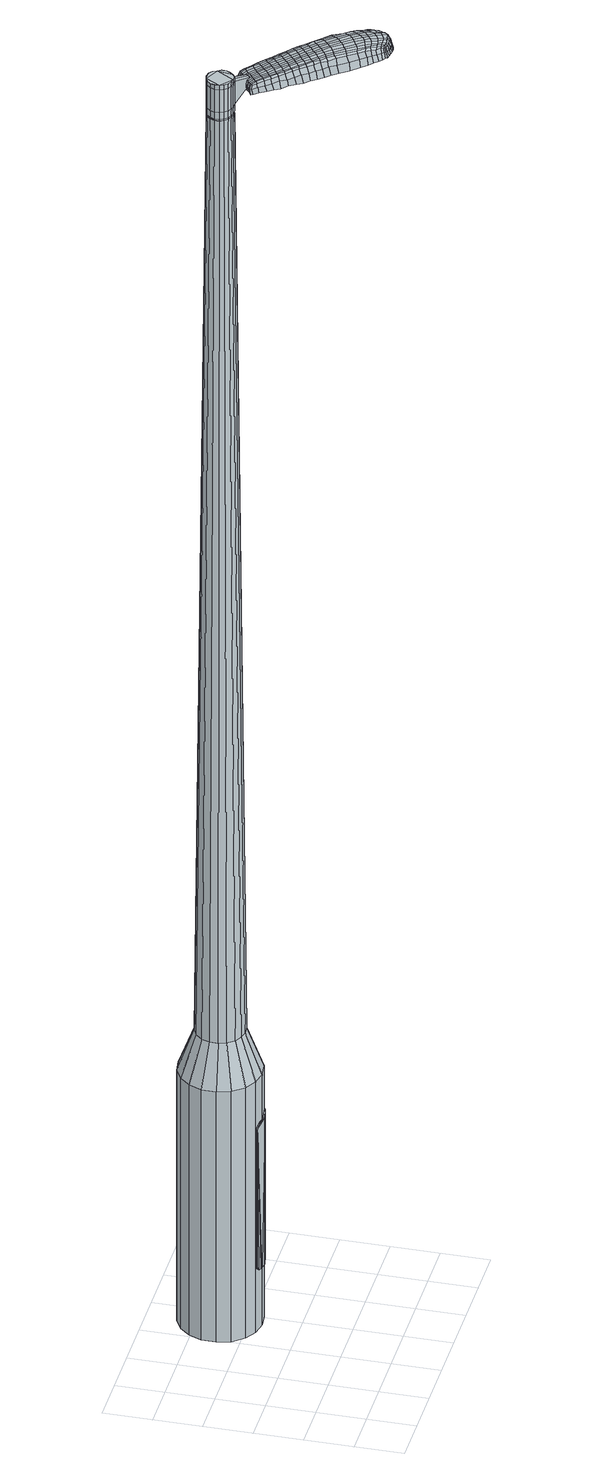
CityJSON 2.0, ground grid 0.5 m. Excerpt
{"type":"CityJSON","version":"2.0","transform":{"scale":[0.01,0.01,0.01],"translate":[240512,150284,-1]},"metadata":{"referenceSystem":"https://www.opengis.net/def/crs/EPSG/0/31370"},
"CityObjects":{
"object1":{"type":"GenericCityObject","attributes":{"cluster":940,"mean_distance_to_centroid":0.042,"new_centroid_x":240513.37,"new_centroid_y":150285.79,"mean_distance_to_camera":7.71,"H1":9.99,"H2":20.59,"Z_final":109.5,"cluster2":-1,"proj_x":240508.79,"proj_y":150289.43,"id_line":64294,"bearing_l":218.4,"distance":5.85,"orientation":"left","G_obj":308.4},"geometry":[{"type":"MultiSurface","lod":"2","boundaries":[[[0,1,2,3]],[[1,4,5,2]],[[4,6,7,5]],[[6,8,9,7]],[[8,10,11,9]],[[10,12,13,11]],[[12,14,15,13]],[[14,16,17,15]],[[16,18,19,17]],[[18,20,21,19]],[[20,22,23,21]],[[22,24,25,23]],[[24,26,27,25]],[[26,28,29,27]],[[28,30,31,29]],[[30,32,33,31]],[[32,34,35,33]],[[34,0,3,35]],[[36,37,38,39]],[[38,40,41,42]],[[41,43,42]],[[42,44,45,46]],[[45,47,46]],[[46,48,49,50]],[[49,51,50]],[[42,46,50,38]],[[50,52,39,38]],[[53,36,39]],[[2,5,7,35]],[[7,9,11,15]],[[11,13,15]],[[15,17,19,23]],[[19,21,23]],[[23,25,27,31]],[[27,29,31]],[[15,23,31,7]],[[31,33,35,7]],[[3,2,35]],[[1,0,54,55]],[[0,34,56,54]],[[34,32,57,56]],[[32,30,58,57]],[[30,28,59,58]],[[28,26,60,59]],[[26,24,61,60]],[[24,22,62,61]],[[22,20,63,62]],[[20,18,64,63]],[[18,16,65,64]],[[16,14,66,65]],[[14,12,67,66]],[[12,10,68,67]],[[10,8,69,68]],[[8,6,70,69]],[[6,4,71,70]],[[4,1,55,71]],[[55,54,72,73]],[[54,56,74,72]],[[56,57,75,74]],[[57,58,76,75]],[[58,59,77,76]],[[59,60,78,77]],[[60,61,79,78]],[[61,62,80,79]],[[62,63,81,80]],[[63,64,82,81]],[[64,65,83,82]],[[65,66,84,83]],[[66,67,85,84]],[[67,68,86,85]],[[68,69,87,86]],[[69,70,88,87]],[[70,71,89,88]],[[71,55,73,89]],[[72,90,91,92]],[[74,93,90,72]],[[94,95,93,74]],[[96,97,95,94]],[[77,98,97,96]],[[99,100,98,77]],[[101,102,100,99]],[[103,104,102,101]],[[105,106,104,103]],[[107,108,106,105]],[[109,110,108,107]],[[111,112,110,109]],[[113,114,112,111]],[[86,115,114,113]],[[87,116,115,86]],[[88,117,116,87]],[[89,118,117,88]],[[92,91,118,89]],[[119,120,121,122]],[[123,119,122,124]],[[125,123,124,126]],[[127,125,126,128]],[[129,127,128,130]],[[131,129,130,132]],[[133,131,132,134]],[[135,133,134,136]],[[137,135,136,138]],[[139,137,138,140]],[[141,139,140,142]],[[143,141,142,144]],[[145,143,144,146]],[[147,145,146,148]],[[149,147,148,150]],[[151,149,150,152]],[[73,72,92]],[[75,94,74]],[[75,76,96,94]],[[76,77,96]],[[78,99,77]],[[78,79,101,99]],[[79,80,103,101]],[[80,81,105,103]],[[81,82,107,105]],[[82,83,109,107]],[[83,84,111,109]],[[84,85,113,111]],[[85,86,113]],[[73,92,89]],[[153,91,90]],[[153,118,91]],[[154,114,115]],[[154,155,112,114]],[[155,156,110,112]],[[156,157,108,110]],[[157,158,106,108]],[[158,159,104,106]],[[159,160,102,104]],[[160,161,100,102]],[[161,98,100]],[[162,97,98]],[[162,163,95,97]],[[163,93,95]],[[39,52,151,164]],[[153,90,165,152]],[[53,39,164,120]],[[90,93,121,165]],[[36,53,120,119]],[[93,163,122,121]],[[37,36,119,123]],[[163,162,124,122]],[[38,37,123,125]],[[162,98,126,124]],[[40,38,125,127]],[[98,161,128,126]],[[41,40,127,129]],[[161,160,130,128]],[[43,41,129,131]],[[160,159,132,130]],[[42,43,131,133]],[[159,158,134,132]],[[44,42,133,135]],[[158,157,136,134]],[[45,44,135,137]],[[157,156,138,136]],[[47,45,137,139]],[[156,155,140,138]],[[46,47,139,141]],[[155,154,142,140]],[[48,46,141,143]],[[154,115,144,142]],[[49,48,143,145]],[[115,116,146,144]],[[51,49,145,147]],[[116,117,148,146]],[[50,51,147,149]],[[117,118,150,148]],[[52,50,149,151]],[[118,153,152,150]],[[151,152,166,167]],[[152,165,168,166]],[[165,121,169,168]],[[121,120,170,169]],[[120,164,171,170]],[[164,151,167,171]],[[172,173,174,175]],[[176,172,175,177]],[[172,176,178,179]],[[173,172,179,180]],[[181,182,183,184]],[[185,181,184,186]],[[181,185,187,188]],[[182,181,188,189]],[[190,191,192,193]],[[194,190,193,195]],[[190,194,196,197]],[[191,190,197,198]],[[199,200,201,202]],[[203,199,202,204]],[[199,203,205,206]],[[200,199,206,207]],[[208,209,210,211]],[[212,208,211,213]],[[208,212,214,215]],[[209,208,215,216]],[[217,218,219,220]],[[221,217,220,222]],[[217,221,223,224]],[[218,217,224,225]],[[226,227,228,229]],[[218,226,229,219]],[[226,218,225,230]],[[227,226,230,231]],[[232,233,234,235]],[[227,232,235,228]],[[232,227,231,236]],[[233,232,236,237]],[[238,176,177,239]],[[233,238,239,234]],[[238,233,237,240]],[[176,238,240,178]],[[241,242,243,244]],[[245,241,244,246]],[[241,245,247,248]],[[242,241,248,249]],[[250,251,252,253]],[[242,250,253,243]],[[250,242,249,254]],[[251,250,254,255]],[[256,257,258,259]],[[251,256,259,252]],[[256,251,255,260]],[[257,256,260,261]],[[262,263,264,265]],[[257,262,265,258]],[[262,257,261,266]],[[263,262,266,267]],[[268,173,180,269]],[[263,268,269,264]],[[268,263,267,270]],[[173,268,270,174]],[[271,272,273,274]],[[275,271,274,276]],[[271,275,277,278]],[[272,271,278,279]],[[280,281,282,283]],[[272,280,283,273]],[[280,272,279,284]],[[281,280,284,285]],[[286,287,288,289]],[[281,286,289,282]],[[286,281,285,290]],[[287,286,290,291]],[[292,185,186,293]],[[287,292,293,288]],[[292,287,291,294]],[[185,292,294,187]],[[295,296,297,298]],[[299,295,298,300]],[[295,299,301,302]],[[296,295,302,303]],[[304,305,306,307]],[[296,304,307,297]],[[304,296,303,308]],[[305,304,308,309]],[[310,311,312,313]],[[305,310,313,306]],[[310,305,309,314]],[[311,310,314,315]],[[316,317,318,319]],[[311,316,319,312]],[[316,311,315,320]],[[317,316,320,321]],[[322,182,189,323]],[[317,322,323,318]],[[322,317,321,324]],[[182,322,324,183]],[[325,211,210,326]],[[327,325,326,328]],[[325,327,329,330]],[[211,325,330,213]],[[331,327,328,332]],[[333,331,332,334]],[[331,333,335,336]],[[327,331,336,329]],[[337,333,334,338]],[[339,337,338,340]],[[337,339,341,342]],[[333,337,342,335]],[[343,339,340,344]],[[345,343,344,346]],[[343,345,347,348]],[[339,343,348,341]],[[349,345,346,350]],[[200,349,350,201]],[[349,200,207,351]],[[345,349,351,347]],[[352,353,198,197]],[[354,352,197,196]],[[352,354,355,356]],[[353,352,356,357]],[[358,359,357,356]],[[360,358,356,355]],[[358,360,361,362]],[[359,358,362,363]],[[364,365,363,362]],[[366,364,362,361]],[[364,366,367,368]],[[365,364,368,369]],[[370,371,369,368]],[[372,370,368,367]],[[370,372,205,203]],[[371,370,203,204]],[[373,374,375,376]],[[275,373,376,277]],[[373,275,276,377]],[[374,373,377,378]],[[379,194,195,380]],[[374,379,380,375]],[[379,374,378,381]],[[194,379,381,196]],[[382,383,384,385]],[[221,382,385,223]],[[382,221,222,386]],[[383,382,386,387]],[[388,389,390,391]],[[383,388,391,384]],[[388,383,387,392]],[[389,388,392,393]],[[394,191,198,395]],[[389,394,395,390]],[[394,389,393,396]],[[191,394,396,192]],[[397,398,399,400]],[[179,397,400,180]],[[397,179,178,401]],[[398,397,401,402]],[[403,404,405,406]],[[398,403,406,399]],[[403,398,402,407]],[[404,403,407,408]],[[409,202,201,410]],[[404,409,410,405]],[[409,404,408,411]],[[202,409,411,204]],[[412,413,414,415]],[[184,412,415,186]],[[412,184,183,416]],[[413,412,416,417]],[[418,206,205,419]],[[413,418,419,414]],[[418,413,417,420]],[[206,418,420,207]],[[421,422,423,424]],[[299,421,424,301]],[[421,299,300,425]],[[422,421,425,426]],[[427,212,213,428]],[[422,427,428,423]],[[427,422,426,429]],[[212,427,429,214]],[[430,431,432,433]],[[245,430,433,247]],[[430,245,246,434]],[[431,430,434,435]],[[436,437,438,439]],[[431,436,439,432]],[[436,431,435,440]],[[437,436,440,441]],[[442,209,216,443]],[[437,442,443,438]],[[442,437,441,444]],[[209,442,444,210]],[[445,446,435,434]],[[244,445,434,246]],[[445,244,243,447]],[[446,445,447,448]],[[449,450,441,440]],[[446,449,440,435]],[[449,446,448,451]],[[450,449,451,452]],[[453,326,210,444]],[[450,453,444,441]],[[453,450,452,454]],[[326,453,454,328]],[[455,456,457,458]],[[302,455,458,303]],[[455,302,301,424]],[[456,455,424,423]],[[459,330,329,460]],[[456,459,460,457]],[[459,456,423,428]],[[330,459,428,213]],[[461,462,448,447]],[[253,461,447,243]],[[461,253,252,463]],[[462,461,463,464]],[[465,466,452,451]],[[462,465,451,448]],[[465,462,464,467]],[[466,465,467,468]],[[469,332,328,454]],[[466,469,454,452]],[[469,466,468,470]],[[332,469,470,334]],[[471,472,473,474]],[[308,471,474,309]],[[471,308,303,458]],[[472,471,458,457]],[[475,336,335,476]],[[472,475,476,473]],[[475,472,457,460]],[[336,475,460,329]],[[477,478,464,463]],[[259,477,463,252]],[[477,259,258,479]],[[478,477,479,480]],[[481,482,468,467]],[[478,481,467,464]],[[481,478,480,483]],[[482,481,483,484]],[[485,338,334,470]],[[482,485,470,468]],[[485,482,484,486]],[[338,485,486,340]],[[487,488,489,490]],[[314,487,490,315]],[[487,314,309,474]],[[488,487,474,473]],[[491,342,341,492]],[[488,491,492,489]],[[491,488,473,476]],[[342,491,476,335]],[[493,494,480,479]],[[265,493,479,258]],[[493,265,264,495]],[[494,493,495,496]],[[497,498,484,483]],[[494,497,483,480]],[[497,494,496,499]],[[498,497,499,500]],[[501,344,340,486]],[[498,501,486,484]],[[501,498,500,502]],[[344,501,502,346]],[[503,504,505,506]],[[320,503,506,321]],[[503,320,315,490]],[[504,503,490,489]],[[507,348,347,508]],[[504,507,508,505]],[[507,504,489,492]],[[348,507,492,341]],[[509,510,496,495]],[[269,509,495,264]],[[509,269,180,400]],[[510,509,400,399]],[[511,512,500,499]],[[510,511,499,496]],[[511,510,399,406]],[[512,511,406,405]],[[513,350,346,502]],[[512,513,502,500]],[[513,512,405,410]],[[350,513,410,201]],[[514,515,417,416]],[[324,514,416,183]],[[514,324,321,506]],[[515,514,506,505]],[[516,351,207,420]],[[515,516,420,417]],[[516,515,505,508]],[[351,516,508,347]],[[517,518,378,377]],[[274,517,377,276]],[[517,274,273,519]],[[518,517,519,520]],[[521,354,196,381]],[[518,521,381,378]],[[521,518,520,522]],[[354,521,522,355]],[[523,524,525,526]],[[224,523,526,225]],[[523,224,223,385]],[[524,523,385,384]],[[527,528,529,530]],[[524,527,530,525]],[[527,524,384,391]],[[528,527,391,390]],[[531,353,357,532]],[[528,531,532,529]],[[531,528,390,395]],[[353,531,395,198]],[[533,534,520,519]],[[283,533,519,273]],[[533,283,282,535]],[[534,533,535,536]],[[537,360,355,522]],[[534,537,522,520]],[[537,534,536,538]],[[360,537,538,361]],[[539,540,541,542]],[[230,539,542,231]],[[539,230,225,526]],[[540,539,526,525]],[[543,544,545,546]],[[540,543,546,541]],[[543,540,525,530]],[[544,543,530,529]],[[547,359,363,548]],[[544,547,548,545]],[[547,544,529,532]],[[359,547,532,357]],[[549,550,536,535]],[[289,549,535,282]],[[549,289,288,551]],[[550,549,551,552]],[[553,366,361,538]],[[550,553,538,536]],[[553,550,552,554]],[[366,553,554,367]],[[555,556,557,558]],[[236,555,558,237]],[[555,236,231,542]],[[556,555,542,541]],[[559,560,561,562]],[[556,559,562,557]],[[559,556,541,546]],[[560,559,546,545]],[[563,365,369,564]],[[560,563,564,561]],[[563,560,545,548]],[[365,563,548,363]],[[565,566,552,551]],[[293,565,551,288]],[[565,293,186,415]],[[566,565,415,414]],[[567,372,367,554]],[[566,567,554,552]],[[567,566,414,419]],[[372,567,419,205]],[[568,569,402,401]],[[240,568,401,178]],[[568,240,237,558]],[[569,568,558,557]],[[570,571,408,407]],[[569,570,407,402]],[[570,569,557,562]],[[571,570,562,561]],[[572,371,204,411]],[[571,572,411,408]],[[572,571,561,564]],[[371,572,564,369]],[[573,574,575,576]],[[576,575,577,578]],[[579,577,575,580]],[[580,575,574,581]],[[582,583,584,585]],[[585,584,586,587]],[[588,586,584,589]],[[589,584,583,590]],[[591,592,593,594]],[[594,593,595,596]],[[597,595,593,598]],[[598,593,592,599]],[[600,601,602,603]],[[603,602,604,605]],[[606,604,602,607]],[[607,602,601,608]],[[609,610,611,612]],[[612,611,613,614]],[[615,613,611,616]],[[616,611,610,617]],[[618,619,620,621]],[[621,620,622,623]],[[624,622,620,625]],[[625,620,619,626]],[[627,628,629,630]],[[630,629,619,618]],[[626,619,629,631]],[[631,629,628,632]],[[633,634,635,636]],[[636,635,628,627]],[[632,628,635,637]],[[637,635,634,638]],[[578,577,639,640]],[[640,639,634,633]],[[638,634,639,641]],[[641,639,577,579]],[[642,643,644,645]],[[645,644,646,647]],[[648,646,644,649]],[[649,644,643,650]],[[651,652,653,654]],[[654,653,643,642]],[[650,643,653,655]],[[655,653,652,656]],[[657,658,659,660]],[[660,659,652,651]],[[656,652,659,661]],[[661,659,658,662]],[[663,664,665,666]],[[666,665,658,657]],[[662,658,665,667]],[[667,665,664,668]],[[581,574,669,670]],[[670,669,664,663]],[[668,664,669,671]],[[671,669,574,573]],[[672,673,674,675]],[[675,674,676,677]],[[678,676,674,679]],[[679,674,673,680]],[[681,682,683,684]],[[684,683,673,672]],[[680,673,683,685]],[[685,683,682,686]],[[687,688,689,690]],[[690,689,682,681]],[[686,682,689,691]],[[691,689,688,692]],[[587,586,693,694]],[[694,693,688,687]],[[692,688,693,695]],[[695,693,586,588]],[[696,697,698,699]],[[699,698,700,701]],[[702,700,698,703]],[[703,698,697,704]],[[705,706,707,708]],[[708,707,697,696]],[[704,697,707,709]],[[709,707,706,710]],[[711,712,713,714]],[[714,713,706,705]],[[710,706,713,715]],[[715,713,712,716]],[[717,718,719,720]],[[720,719,712,711]],[[716,712,719,721]],[[721,719,718,722]],[[590,583,723,724]],[[724,723,718,717]],[[722,718,723,725]],[[725,723,583,582]],[[609,612,726,727]],[[727,726,728,729]],[[730,728,726,731]],[[731,726,612,614]],[[729,728,732,733]],[[733,732,734,735]],[[736,734,732,737]],[[737,732,728,730]],[[735,734,738,739]],[[739,738,740,741]],[[742,740,738,743]],[[743,738,734,736]],[[741,740,744,745]],[[745,744,746,747]],[[748,746,744,749]],[[749,744,740,742]],[[747,746,750,751]],[[751,750,601,600]],[[608,601,750,752]],[[752,750,746,748]],[[599,753,754,598]],[[598,754,755,597]],[[756,755,754,757]],[[757,754,753,758]],[[758,759,760,757]],[[757,760,761,756]],[[762,761,760,763]],[[763,760,759,764]],[[764,765,766,763]],[[763,766,767,762]],[[768,767,766,769]],[[769,766,765,770]],[[770,771,772,769]],[[769,772,773,768]],[[606,773,772,604]],[[604,772,771,605]],[[774,775,776,777]],[[777,776,676,678]],[[677,676,776,778]],[[778,776,775,779]],[[596,595,780,781]],[[781,780,775,774]],[[779,775,780,782]],[[782,780,595,597]],[[783,784,785,786]],[[786,785,622,624]],[[623,622,785,787]],[[787,785,784,788]],[[789,790,791,792]],[[792,791,784,783]],[[788,784,791,793]],[[793,791,790,794]],[[599,592,795,796]],[[796,795,790,789]],[[794,790,795,797]],[[797,795,592,591]],[[798,799,800,801]],[[801,800,580,581]],[[579,580,800,802]],[[802,800,799,803]],[[804,805,806,807]],[[807,806,799,798]],[[803,799,806,808]],[[808,806,805,809]],[[600,603,810,811]],[[811,810,805,804]],[[809,805,810,812]],[[812,810,603,605]],[[813,814,815,816]],[[816,815,585,587]],[[582,585,815,817]],[[817,815,814,818]],[[606,607,819,820]],[[820,819,814,813]],[[818,814,819,821]],[[821,819,607,608]],[[822,823,824,825]],[[825,824,700,702]],[[701,700,824,826]],[[826,824,823,827]],[[614,613,828,829]],[[829,828,823,822]],[[827,823,828,830]],[[830,828,613,615]],[[831,832,833,834]],[[834,833,646,648]],[[647,646,833,835]],[[833,832,835]],[[836,837,838,839]],[[839,838,832,831]],[[835,832,838,840]],[[840,838,837,841]],[[617,610,842,843]],[[843,842,837,836]],[[841,837,842,844]],[[844,842,610,609]],[[845,846,835]],[[835,846,645,647]],[[642,645,846,847]],[[847,846,845,848]],[[841,849,850,840]],[[840,850,845,835]],[[848,845,850,851]],[[851,850,849,852]],[[609,727,853,844]],[[844,853,849,841]],[[852,849,853,854]],[[854,853,727,729]],[[855,856,857,858]],[[858,857,703,704]],[[702,703,857,825]],[[825,857,856,822]],[[730,731,859,860]],[[860,859,856,855]],[[822,856,859,829]],[[829,859,731,614]],[[848,861,862,847]],[[847,862,654,642]],[[651,654,862,863]],[[863,862,861,864]],[[852,865,866,851]],[[851,866,861,848]],[[864,861,866,867]],[[867,866,865,868]],[[729,733,869,854]],[[854,869,865,852]],[[868,865,869,870]],[[870,869,733,735]],[[871,872,873,874]],[[874,873,709,710]],[[704,709,873,858]],[[858,873,872,855]],[[736,737,875,876]],[[876,875,872,871]],[[855,872,875,860]],[[860,875,737,730]],[[864,877,878,863]],[[863,878,660,651]],[[657,660,878,879]],[[879,878,877,880]],[[868,881,882,867]],[[867,882,877,864]],[[880,877,882,883]],[[883,882,881,884]],[[735,739,885,870]],[[870,885,881,868]],[[884,881,885,886]],[[886,885,739,741]],[[887,888,889,890]],[[890,889,715,716]],[[710,715,889,874]],[[874,889,888,871]],[[742,743,891,892]],[[892,891,888,887]],[[871,888,891,876]],[[876,891,743,736]],[[880,893,894,879]],[[879,894,666,657]],[[663,666,894,895]],[[894,893,895]],[[884,896,897,883]],[[883,897,893,880]],[[895,893,897,898]],[[898,897,896,899]],[[741,745,900,886]],[[886,900,896,884]],[[899,896,900,901]],[[901,900,745,747]],[[902,903,904,905]],[[905,904,721,722]],[[716,721,904,890]],[[890,904,903,887]],[[748,749,906,907]],[[907,906,903,902]],[[887,903,906,892]],[[892,906,749,742]],[[908,909,895]],[[895,909,670,663]],[[581,670,909,801]],[[801,909,908,798]],[[899,910,911,898]],[[898,911,908,895]],[[798,908,911,807]],[[807,911,910,804]],[[747,751,912,901]],[[901,912,910,899]],[[804,910,912,811]],[[811,912,751,600]],[[818,913,914,817]],[[817,914,725,582]],[[722,725,914,905]],[[905,914,913,902]],[[608,752,915,821]],[[821,915,913,818]],[[902,913,915,907]],[[907,915,752,748]],[[779,916,917,778]],[[778,917,675,677]],[[672,675,917,918]],[[918,917,916,919]],[[597,755,920,782]],[[782,920,916,779]],[[919,916,920,921]],[[921,920,755,756]],[[922,923,924,925]],[[925,924,625,626]],[[624,625,924,786]],[[786,924,923,783]],[[926,927,928,929]],[[929,928,923,922]],[[783,923,928,792]],[[792,928,927,789]],[[758,753,930,931]],[[931,930,927,926]],[[789,927,930,796]],[[796,930,753,599]],[[919,932,933,918]],[[918,933,684,672]],[[681,684,933,934]],[[934,933,932,935]],[[756,761,936,921]],[[921,936,932,919]],[[935,932,936,937]],[[937,936,761,762]],[[938,939,940,941]],[[941,940,631,632]],[[626,631,940,925]],[[925,940,939,922]],[[942,943,944,945]],[[945,944,939,938]],[[922,939,944,929]],[[929,944,943,926]],[[764,759,946,947]],[[947,946,943,942]],[[926,943,946,931]],[[931,946,759,758]],[[935,948,949,934]],[[934,949,690,681]],[[687,690,949,950]],[[950,949,948,951]],[[762,767,952,937]],[[937,952,948,935]],[[951,948,952,953]],[[953,952,767,768]],[[954,955,956,957]],[[957,956,637,638]],[[632,637,956,941]],[[941,956,955,938]],[[958,959,960,961]],[[961,960,955,954]],[[938,955,960,945]],[[945,960,959,942]],[[770,765,962,963]],[[963,962,959,958]],[[942,959,962,947]],[[947,962,765,764]],[[951,964,965,950]],[[950,965,694,687]],[[587,694,965,816]],[[816,965,964,813]],[[768,773,966,953]],[[953,966,964,951]],[[813,964,966,820]],[[820,966,773,606]],[[803,967,968,802]],[[802,968,641,579]],[[638,641,968,957]],[[957,968,967,954]],[[809,969,970,808]],[[808,970,967,803]],[[954,967,970,961]],[[961,970,969,958]],[[605,771,971,812]],[[812,971,969,809]],[[958,969,971,963]],[[963,971,771,770]],[[573,576,175,174]],[[576,578,177,175]],[[588,589,188,187]],[[589,590,189,188]],[[591,594,193,192]],[[594,596,195,193]],[[615,616,215,214]],[[616,617,216,215]],[[618,621,220,219]],[[621,623,222,220]],[[627,630,229,228]],[[630,618,219,229]],[[633,636,235,234]],[[636,627,228,235]],[[578,640,239,177]],[[640,633,234,239]],[[648,649,248,247]],[[649,650,249,248]],[[650,655,254,249]],[[655,656,255,254]],[[656,661,260,255]],[[661,662,261,260]],[[662,667,266,261]],[[667,668,267,266]],[[668,671,270,267]],[[671,573,174,270]],[[678,679,278,277]],[[679,680,279,278]],[[680,685,284,279]],[[685,686,285,284]],[[686,691,290,285]],[[691,692,291,290]],[[692,695,294,291]],[[695,588,187,294]],[[696,699,298,297]],[[699,701,300,298]],[[705,708,307,306]],[[708,696,297,307]],[[711,714,313,312]],[[714,705,306,313]],[[717,720,319,318]],[[720,711,312,319]],[[590,724,323,189]],[[724,717,318,323]],[[774,777,376,375]],[[777,678,277,376]],[[596,781,380,195]],[[781,774,375,380]],[[623,787,386,222]],[[787,788,387,386]],[[788,793,392,387]],[[793,794,393,392]],[[794,797,396,393]],[[797,591,192,396]],[[701,826,425,300]],[[826,827,426,425]],[[827,830,429,426]],[[830,615,214,429]],[[831,834,433,432]],[[834,648,247,433]],[[836,839,439,438]],[[839,831,432,439]],[[617,843,443,216]],[[843,836,438,443]],[[972,973,974,975]],[[976,977,975,974]],[[978,979,980,981]],[[982,983,984,985]],[[973,986,987,974]],[[988,976,974,987]],[[989,978,981,990]],[[991,992,983,982]],[[986,993,994,987]],[[994,995,988,987]],[[996,989,990,997]],[[998,992,991,999]],[[993,1000,1001,994]],[[1001,1002,995,994]],[[1003,996,997,1004]],[[1005,998,999,1006]],[[1007,1008,1009,1010]],[[1011,1012,1008,1007]],[[1011,1013,1014,1012]],[[1013,1015,1016,1014]],[[1017,1018,1019,1020]],[[1021,1022,1018,1017]],[[1023,1024,1022,1021]],[[1025,1026,1024,1023]],[[1020,1009,1008,1017]],[[1017,1008,1012,1021]],[[1012,1014,1023,1021]],[[1014,1016,1025,1023]],[[981,980,977,976]],[[990,981,976,988]],[[995,997,990,988]],[[1002,1004,997,995]],[[982,985,979,978]],[[991,982,978,989]],[[999,991,989,996]],[[1006,999,996,1003]],[[983,1007,1010,984]],[[992,1011,1007,983]],[[1013,1011,992,998]],[[1015,1013,998,1005]],[[1027,1028,1029,1030]],[[1029,1031,1032,1033]],[[1029,1033,1034,1035]],[[1029,1035,1030]],[[1036,1027,1030,1037]],[[1038,1037,1030,1039]],[[1040,1039,1030]],[[1041,1029,1028,1042]],[[1043,1041,1042,1044]],[[1045,1043,1044,1046]],[[1047,1045,1046,1048]],[[1049,1047,1048,1050]],[[1050,1051,1052,1053]],[[1050,1053,1054,1055]],[[1050,1055,1056,1057]],[[1056,1058,1059,1060]],[[1056,1060,1061,1062]],[[1056,1062,1057]],[[1050,1057,1049]],[[1063,1064,1028,1027]],[[1065,1066,1031,1029]],[[1067,1068,1040,1030]],[[1064,1069,1042,1028]],[[1070,1065,1029,1041]],[[1069,1071,1044,1042]],[[1072,1070,1041,1043]],[[1071,1073,1046,1044]],[[1074,1072,1043,1045]],[[1073,1075,1048,1046]],[[1076,1074,1045,1047]],[[1075,1077,1050,1048]],[[1078,1076,1047,1049]],[[1077,1079,1051,1050]],[[1080,1081,1058,1056]],[[1082,1078,1049,1057]],[[1052,1051,1079,1083]],[[1053,1052,1083,1084]],[[1054,1053,1084,1085]],[[1055,1054,1085,1086]],[[1056,1055,1086,1080]],[[1087,1063,1027,1036]],[[1088,1087,1036,1037]],[[1089,1088,1037,1038]],[[1090,1089,1038,1039]],[[1068,1090,1039,1040]],[[1032,1031,1066,1091]],[[1059,1058,1081,1092]],[[1033,1032,1091,1093]],[[1034,1033,1093,1094]],[[1035,1034,1094,1095]],[[1030,1035,1095,1067]],[[1060,1059,1092,1096]],[[1061,1060,1096,1097]],[[1062,1061,1097,1098]],[[1057,1062,1098,1082]]]}]}
},
"vertices":[
[166,146,384],[153,139,384],[153,139,96],[166,146,96],[138,137,384],[138,137,96],[124,140,384],[124,140,96],[112,147,384],[112,147,96],[102,159,384],[102,159,96],[98,173,384],[98,173,96],[98,188,384],[98,188,96],[104,201,384],[104,201,96],[113,212,384],[113,212,96],[126,219,384],[126,219,96],[141,221,384],[141,221,96],[155,218,384],[155,218,96],[168,211,384],[168,211,96],[177,199,384],[177,199,96],[181,185,384],[181,185,96],[181,171,384],[181,171,96],[176,157,384],[176,157,96],[153,176,1524],[153,181,1524],[151,185,1524],[148,169,1524],[149,189,1524],[145,192,1524],[135,192,1524],[140,193,1524],[131,190,1524],[128,186,1524],[126,177,1524],[126,182,1524],[128,173,1524],[131,169,1524],[139,166,1524],[135,167,1524],[144,166,1524],[151,172,1524],[155,159,429],[148,155,429],[161,166,429],[164,174,429],[165,183,429],[162,191,429],[156,198,429],[149,202,429],[140,204,429],[132,203,429],[124,199,429],[118,192,429],[115,184,429],[115,175,429],[117,167,429],[123,160,429],[130,156,429],[139,154,429],[148,169,1483],[144,166,1483],[151,172,1483],[153,176,1483],[153,181,1483],[151,185,1483],[149,189,1483],[145,192,1483],[140,193,1483],[135,192,1483],[131,190,1483],[128,186,1483],[126,182,1483],[126,177,1483],[128,173,1483],[131,169,1483],[135,167,1483],[139,166,1483],[148,169,1485],[144,167,1485],[144,167,1483],[151,172,1485],[152,176,1483],[152,176,1485],[152,181,1483],[152,181,1485],[151,185,1485],[148,189,1483],[148,189,1485],[144,191,1483],[144,191,1485],[140,192,1483],[140,192,1485],[136,191,1483],[136,191,1485],[132,189,1483],[132,189,1485],[129,186,1483],[129,186,1485],[127,182,1483],[127,182,1485],[127,177,1483],[127,177,1485],[128,173,1485],[131,169,1485],[135,167,1485],[139,166,1485],[153,176,1519],[151,172,1519],[151,172,1493],[153,176,1493],[153,181,1519],[153,181,1493],[151,185,1519],[151,185,1493],[149,189,1519],[149,189,1493],[145,192,1519],[145,192,1493],[140,193,1519],[140,193,1493],[135,192,1519],[135,192,1493],[131,190,1519],[131,190,1493],[128,186,1519],[128,186,1493],[126,182,1519],[126,182,1493],[126,177,1519],[126,177,1493],[128,173,1519],[128,173,1493],[131,169,1519],[131,169,1493],[135,167,1519],[135,167,1493],[139,166,1519],[139,166,1493],[144,166,1519],[144,166,1493],[144,166,1485],[126,177,1485],[126,182,1485],[128,186,1485],[131,190,1485],[135,192,1485],[140,193,1485],[145,192,1485],[149,189,1485],[153,181,1485],[153,176,1485],[148,169,1519],[148,169,1493],[157,152,1513],[157,152,1518],[160,154,1513],[162,156,1513],[162,156,1518],[160,154,1518],[190,84,1519],[186,89,1518],[186,87,1509],[190,82,1510],[195,77,1519],[195,75,1510],[196,78,1526],[191,85,1525],[187,91,1525],[221,107,1519],[216,113,1518],[214,113,1525],[219,107,1525],[226,101,1519],[224,101,1526],[228,101,1510],[223,107,1510],[218,113,1509],[252,39,1519],[249,37,1519],[250,36,1513],[253,38,1513],[255,42,1519],[256,42,1513],[254,44,1524],[251,40,1524],[248,38,1524],[206,97,1530],[202,103,1529],[199,101,1529],[204,95,1530],[212,90,1531],[209,88,1531],[215,92,1530],[209,99,1530],[205,105,1529],[156,160,1512],[154,159,1512],[155,158,1517],[157,159,1517],[158,162,1512],[159,161,1517],[159,162,1506],[157,160,1506],[154,158,1506],[228,38,1519],[226,40,1519],[225,39,1512],[228,37,1512],[230,37,1518],[230,35,1512],[230,38,1522],[229,39,1523],[227,41,1524],[222,44,1519],[219,48,1519],[218,46,1512],[222,42,1512],[223,45,1524],[219,49,1525],[215,52,1519],[210,58,1519],[209,57,1511],[214,51,1511],[215,54,1526],[210,60,1526],[203,67,1519],[202,66,1510],[203,69,1526],[148,144,1513],[152,138,1513],[153,139,1518],[148,145,1517],[145,149,1512],[146,149,1516],[145,148,1506],[148,143,1507],[152,136,1507],[156,132,1514],[161,126,1515],[161,127,1520],[157,133,1519],[156,130,1507],[160,124,1507],[165,119,1515],[169,113,1516],[170,115,1522],[166,121,1521],[165,118,1508],[169,111,1508],[173,107,1517],[178,101,1517],[178,103,1524],[174,109,1523],[173,105,1508],[177,99,1509],[182,95,1518],[183,97,1524],[181,93,1509],[257,60,1519],[255,63,1519],[254,62,1524],[255,59,1523],[258,57,1518],[257,57,1522],[259,57,1512],[258,60,1512],[257,63,1512],[252,67,1519],[249,71,1519],[248,71,1525],[251,66,1524],[254,67,1512],[251,71,1512],[246,76,1519],[241,83,1519],[239,82,1526],[244,76,1526],[247,76,1511],[243,83,1511],[234,92,1519],[232,91,1526],[236,92,1510],[172,163,1513],[177,157,1513],[178,157,1507],[173,163,1507],[168,167,1512],[169,167,1506],[168,166,1516],[170,163,1517],[175,157,1518],[182,152,1514],[187,146,1515],[188,146,1507],[183,151,1507],[180,151,1519],[185,146,1520],[192,140,1515],[197,135,1516],[198,135,1508],[193,140,1508],[190,140,1521],[195,135,1522],[202,129,1517],[206,124,1517],[208,124,1509],[203,129,1508],[200,129,1523],[205,124,1524],[211,118,1518],[213,118,1509],[209,118,1524],[160,155,1519],[158,153,1519],[165,149,1520],[163,148,1520],[167,151,1520],[162,157,1519],[169,143,1522],[167,142,1522],[174,137,1523],[172,136,1523],[177,139,1523],[172,145,1521],[179,132,1524],[176,130,1524],[183,126,1525],[181,124,1525],[186,128,1525],[181,134,1524],[188,120,1526],[186,118,1526],[193,114,1527],[190,112,1527],[195,116,1527],[191,122,1526],[197,109,1528],[195,107,1528],[200,111,1528],[250,43,1527],[247,40,1527],[252,46,1526],[249,49,1527],[247,46,1528],[244,44,1528],[243,51,1529],[240,49,1529],[246,54,1528],[241,60,1530],[238,57,1530],[235,55,1530],[234,63,1531],[231,60,1531],[237,66,1530],[231,73,1531],[228,70,1531],[225,68,1531],[220,80,1531],[217,78,1531],[223,82,1531],[258,55,1518],[258,52,1519],[259,52,1513],[260,55,1513],[257,56,1523],[257,53,1523],[257,47,1519],[258,47,1513],[256,48,1524],[232,36,1518],[235,35,1518],[234,36,1523],[232,37,1523],[232,34,1513],[235,34,1513],[238,34,1519],[242,34,1519],[242,36,1524],[238,36,1523],[239,33,1513],[243,33,1513],[246,35,1519],[245,36,1524],[247,34,1513],[192,87,1528],[194,88,1528],[189,93,1528],[188,92,1527],[197,80,1528],[199,81,1529],[196,89,1529],[198,91,1530],[194,97,1529],[192,95,1528],[201,82,1529],[204,84,1530],[201,93,1530],[197,99,1529],[207,86,1531],[217,106,1528],[216,105,1529],[221,98,1529],[223,100,1528],[213,112,1527],[211,110,1528],[213,102,1529],[218,95,1530],[208,108,1528],[166,168,1512],[164,166,1512],[164,165,1517],[166,166,1517],[167,167,1506],[165,166,1506],[161,164,1512],[162,163,1517],[162,164,1506],[145,151,1512],[146,152,1512],[146,151,1506],[144,150,1506],[146,150,1517],[147,151,1517],[148,154,1512],[150,155,1512],[150,154,1506],[148,152,1506],[149,153,1517],[151,154,1517],[152,157,1512],[152,156,1506],[153,156,1517],[149,146,1519],[150,147,1519],[153,140,1520],[155,141,1520],[152,149,1519],[154,150,1519],[157,143,1520],[159,144,1520],[156,152,1519],[161,146,1520],[169,162,1519],[168,161,1519],[173,155,1520],[174,156,1520],[165,159,1519],[170,153,1520],[158,134,1521],[159,135,1521],[162,128,1522],[163,129,1522],[161,137,1521],[163,138,1521],[165,131,1522],[168,132,1523],[165,140,1522],[170,134,1523],[179,151,1521],[177,149,1521],[182,144,1522],[184,145,1522],[175,147,1521],[180,142,1522],[166,122,1523],[168,123,1523],[171,116,1524],[172,117,1524],[170,125,1523],[172,126,1524],[174,119,1525],[176,120,1525],[174,128,1524],[179,122,1525],[189,139,1523],[187,138,1523],[192,133,1524],[194,134,1524],[184,136,1524],[189,130,1525],[175,110,1525],[177,111,1525],[179,104,1526],[181,105,1526],[179,113,1526],[181,115,1526],[183,107,1527],[185,109,1527],[183,116,1526],[188,111,1527],[198,128,1525],[197,127,1525],[202,121,1526],[203,123,1526],[194,125,1526],[199,119,1527],[184,98,1527],[185,99,1527],[187,101,1527],[190,103,1528],[192,105,1528],[208,117,1527],[206,116,1527],[203,113,1528],[255,58,1525],[255,55,1525],[253,61,1526],[253,58,1526],[254,50,1526],[252,54,1527],[231,39,1525],[233,38,1525],[230,41,1526],[228,41,1525],[236,38,1525],[240,38,1526],[237,41,1527],[234,41,1526],[243,39,1526],[241,42,1527],[250,65,1526],[250,62,1527],[247,70,1527],[246,68,1528],[248,58,1528],[244,64,1529],[225,45,1526],[227,45,1527],[223,50,1528],[221,50,1527],[230,45,1527],[233,46,1528],[229,51,1529],[226,50,1528],[237,47,1528],[232,53,1530],[243,75,1528],[242,73,1529],[238,81,1528],[237,79,1529],[240,69,1529],[234,76,1530],[217,54,1528],[219,55,1528],[213,61,1529],[211,61,1528],[221,56,1529],[225,57,1530],[219,64,1530],[216,62,1530],[228,58,1530],[222,66,1531],[231,91,1529],[229,89,1529],[226,86,1530],[204,70,1528],[206,71,1529],[209,72,1530],[211,74,1530],[214,76,1531],[187,89,1509],[188,91,1518],[192,85,1518],[191,83,1509],[197,78,1519],[197,76,1510],[198,80,1525],[192,86,1525],[188,92,1525],[213,111,1525],[214,111,1518],[219,106,1518],[217,106,1525],[225,99,1519],[223,99,1525],[227,99,1510],[221,106,1509],[217,111,1509],[249,38,1513],[248,39,1519],[251,41,1519],[251,40,1513],[253,44,1519],[254,43,1513],[252,45,1524],[250,42,1524],[247,40,1524],[200,100,1528],[202,102,1528],[207,97,1529],[204,95,1529],[212,90,1529],[210,88,1529],[215,92,1529],[209,99,1529],[205,105,1528],[156,156,1516],[155,157,1512],[157,158,1512],[158,158,1516],[160,160,1512],[160,159,1516],[161,160,1506],[158,158,1506],[156,156,1506],[227,40,1512],[227,42,1519],[229,40,1518],[229,38,1512],[231,38,1518],[230,37,1512],[231,39,1522],[230,41,1523],[228,43,1523],[220,48,1512],[220,49,1519],[224,45,1519],[223,44,1512],[224,46,1524],[221,51,1525],[211,58,1511],[211,60,1519],[216,54,1519],[216,52,1511],[217,55,1525],[212,61,1526],[204,69,1519],[204,67,1510],[205,70,1526],[154,140,1518],[154,139,1513],[149,145,1513],[150,146,1517],[147,149,1512],[148,149,1515],[147,148,1506],[149,144,1506],[153,137,1507],[163,128,1520],[162,127,1514],[158,133,1514],[159,134,1519],[158,131,1507],[162,125,1507],[171,116,1522],[171,114,1516],[167,120,1515],[167,122,1521],[166,119,1508],[170,113,1508],[180,104,1523],[179,102,1517],[175,108,1516],[176,110,1522],[175,106,1508],[179,100,1508],[184,96,1517],[184,98,1524],[183,94,1509],[252,61,1523],[253,62,1519],[255,59,1518],[254,58,1523],[256,57,1518],[255,57,1522],[257,57,1512],[256,59,1512],[255,62,1512],[246,70,1525],[247,70,1519],[251,66,1519],[249,65,1524],[252,66,1512],[249,70,1512],[238,81,1526],[239,81,1519],[244,75,1519],[242,75,1525],[246,75,1511],[241,81,1511],[232,90,1519],[230,90,1526],[234,90,1510],[177,156,1507],[175,156,1513],[170,161,1513],[172,161,1506],[167,165,1512],[168,165,1506],[167,164,1515],[169,161,1517],[174,156,1518],[187,145,1507],[185,145,1514],[180,150,1514],[182,150,1507],[179,150,1519],[184,144,1520],[197,133,1508],[195,133,1516],[190,139,1515],[192,139,1508],[189,139,1521],[194,133,1522],[207,122,1508],[205,122,1517],[200,128,1516],[202,128,1508],[198,128,1522],[203,122,1523],[210,117,1517],[212,117,1509],[208,117,1524],[161,154,1518],[159,153,1518],[165,149,1519],[163,147,1519],[167,150,1519],[163,156,1518],[170,143,1520],[168,141,1520],[174,137,1521],[172,135,1521],[177,139,1521],[172,145,1520],[179,131,1523],[177,129,1523],[184,125,1524],[181,124,1524],[186,127,1524],[181,133,1523],[188,120,1525],[186,118,1525],[193,114,1526],[191,112,1526],[195,116,1526],[191,122,1525],[197,108,1527],[195,106,1527],[200,110,1527],[246,42,1526],[249,44,1526],[251,46,1525],[249,50,1526],[246,47,1526],[243,45,1526],[240,50,1528],[242,52,1528],[245,54,1527],[240,60,1528],[238,57,1529],[235,55,1529],[231,61,1530],[233,63,1530],[236,66,1529],[231,72,1530],[228,70,1530],[225,68,1530],[217,78,1530],[220,80,1530],[223,82,1530],[257,52,1513],[256,53,1518],[256,55,1518],[257,55,1512],[255,56,1523],[255,53,1523],[255,48,1519],[256,48,1513],[254,49,1523],[235,38,1523],[235,37,1518],[233,38,1518],[233,39,1523],[232,36,1512],[235,36,1512],[241,38,1523],[242,36,1519],[238,36,1519],[238,38,1523],[238,35,1513],[242,36,1513],[245,37,1519],[244,38,1524],[246,36,1513],[190,93,1527],[194,88,1527],[193,87,1527],[189,93,1526],[198,80,1527],[199,81,1528],[195,97,1528],[199,91,1528],[196,89,1528],[192,95,1527],[202,82,1528],[204,84,1529],[202,93,1529],[197,99,1528],[207,86,1529],[221,98,1528],[215,104,1527],[217,105,1527],[222,99,1527],[212,111,1526],[211,110,1527],[212,102,1528],[218,95,1528],[208,107,1527],[165,163,1516],[165,165,1512],[166,165,1512],[166,164,1516],[167,165,1506],[166,164,1506],[163,162,1512],[163,162,1516],[164,162,1506],[147,149,1506],[147,150,1512],[146,150,1512],[146,149,1506],[148,150,1516],[151,152,1506],[151,153,1512],[149,152,1512],[149,151,1506],[150,151,1516],[152,153,1516],[153,155,1512],[154,154,1506],[154,155,1516],[151,147,1518],[150,146,1518],[155,140,1519],[155,141,1519],[155,150,1518],[153,148,1518],[157,142,1519],[159,144,1519],[157,151,1518],[161,145,1519],[173,155,1519],[168,160,1518],[169,161,1518],[174,155,1519],[166,158,1518],[170,153,1519],[160,135,1520],[159,134,1520],[163,128,1521],[164,129,1521],[164,138,1520],[161,136,1520],[166,130,1521],[168,132,1521],[166,140,1520],[170,134,1521],[182,143,1521],[178,149,1520],[178,150,1520],[183,144,1521],[175,147,1520],[180,141,1521],[168,123,1522],[168,122,1522],[172,116,1523],[173,117,1523],[173,126,1522],[170,124,1522],[175,118,1523],[177,120,1524],[175,128,1523],[179,122,1524],[192,132,1523],[187,138,1522],[188,138,1522],[193,133,1523],[184,135,1522],[189,130,1523],[177,111,1524],[176,110,1524],[181,105,1525],[181,114,1525],[179,113,1524],[184,107,1525],[186,108,1526],[184,116,1525],[188,110,1526],[201,121,1525],[197,126,1524],[198,127,1524],[203,122,1525],[194,124,1524],[199,118,1525],[186,99,1526],[185,99,1526],[190,103,1527],[188,101,1526],[193,104,1527],[206,115,1526],[207,116,1526],[203,113,1526],[254,55,1524],[254,57,1524],[252,60,1525],[252,58,1525],[252,51,1525],[250,54,1525],[231,42,1525],[233,40,1524],[231,40,1524],[229,43,1525],[237,42,1526],[240,39,1525],[236,39,1524],[234,42,1525],[243,40,1525],[240,43,1526],[249,62,1526],[249,64,1526],[246,69,1526],[245,67,1527],[247,58,1526],[243,64,1527],[223,51,1527],[227,46,1526],[225,46,1526],[222,51,1526],[229,52,1528],[233,47,1527],[230,46,1526],[226,51,1527],[237,48,1527],[232,53,1528],[241,72,1527],[242,74,1527],[237,81,1527],[236,79,1528],[239,69,1528],[234,76,1529],[214,62,1528],[219,56,1527],[218,55,1527],[213,62,1527],[219,64,1529],[225,57,1529],[222,56,1528],[217,63,1528],[228,59,1529],[222,66,1530],[229,88,1528],[230,90,1528],[226,85,1529],[207,71,1528],[205,71,1528],[212,74,1529],[209,72,1529],[215,76,1530],[146,148,1508],[152,153,1508],[171,126,1509],[165,122,1509],[184,109,1510],[177,104,1510],[208,78,1512],[200,72,1512],[189,86,1511],[197,92,1511],[219,63,1513],[228,53,1514],[221,48,1514],[212,58,1513],[157,157,1508],[177,131,1509],[190,114,1510],[215,83,1512],[204,98,1511],[226,69,1513],[235,59,1514],[162,161,1508],[183,136,1509],[197,120,1510],[222,89,1512],[211,103,1511],[241,64,1514],[234,75,1513],[167,165,1508],[189,141,1509],[204,125,1510],[230,95,1512],[218,109,1511],[248,70,1514],[241,81,1513],[236,43,1514],[240,40,1514],[235,36,1514],[230,38,1514],[243,48,1514],[246,45,1514],[249,53,1514],[251,49,1514],[256,59,1514],[257,53,1514],[245,38,1515],[250,38,1515],[249,37,1515],[242,35,1515],[249,41,1515],[251,38,1515],[252,43,1515],[252,39,1515],[256,46,1515],[252,40,1515],[182,188,334],[183,184,334],[183,184,165],[179,198,171],[182,188,165],[181,192,165],[180,195,166],[179,197,167],[179,198,169],[181,192,334],[180,195,333],[179,197,332],[179,198,331],[179,198,328],[182,170,165],[182,170,334],[177,156,165],[177,156,334],[167,145,165],[167,145,334],[153,138,165],[153,138,334],[139,135,165],[139,135,334],[134,136,334],[131,137,334],[128,137,333],[126,137,332],[125,138,331],[124,138,328],[134,136,165],[124,138,171],[125,138,169],[126,137,167],[128,137,166],[131,137,165],[179,187,334],[180,184,334],[180,184,165],[179,187,165],[176,197,171],[176,197,328],[180,170,334],[180,170,165],[174,157,334],[174,157,165],[165,147,334],[165,147,165],[153,140,334],[153,140,165],[139,138,334],[139,138,165],[135,139,334],[125,141,328],[125,141,171],[135,139,165],[131,139,334],[129,140,333],[127,140,332],[125,141,331],[178,191,334],[177,194,333],[176,196,332],[176,197,331],[178,191,165],[125,141,169],[177,194,166],[176,196,167],[176,197,169],[127,140,167],[129,140,166],[131,139,165]
]}
